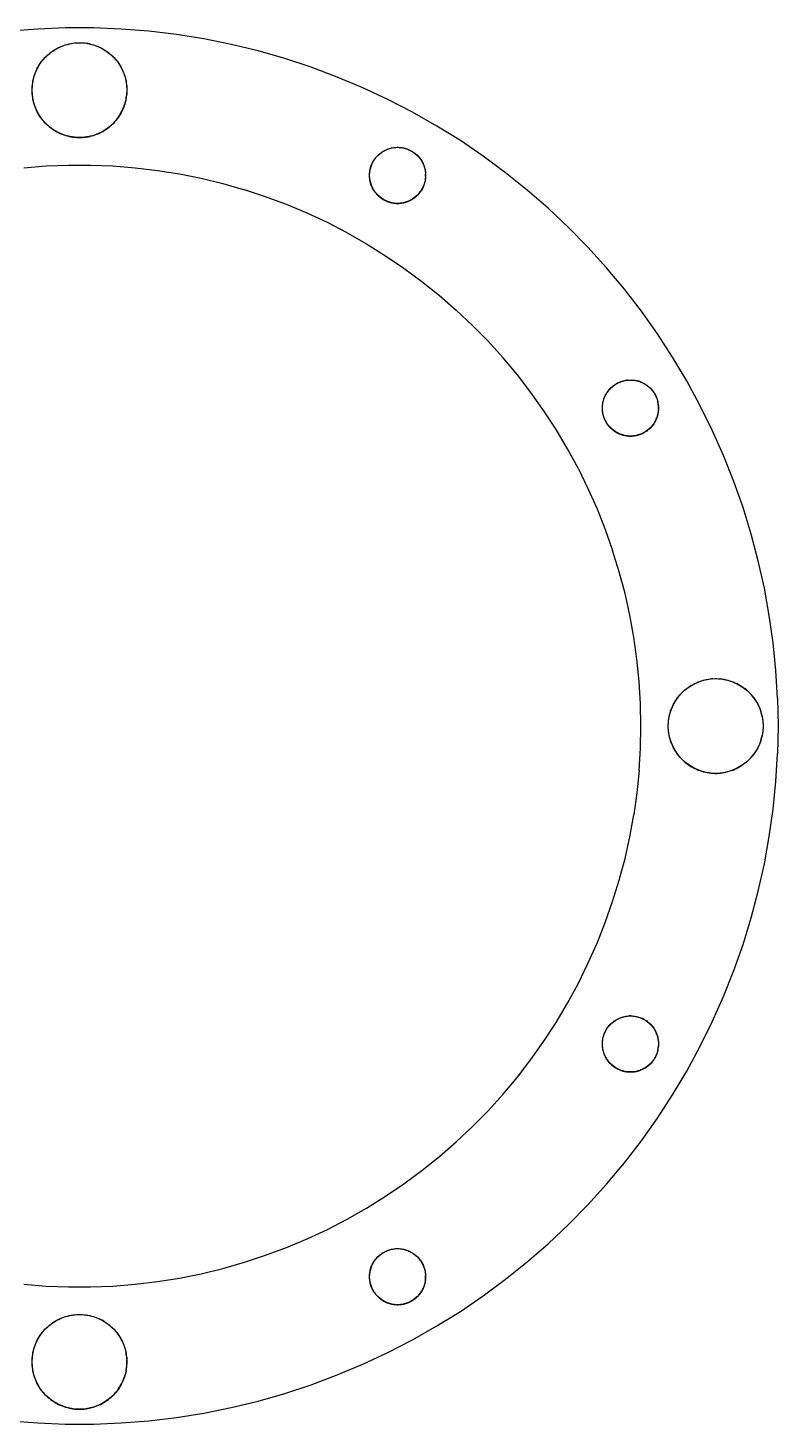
# Model space of a CAD drawing. Header units: millimetres. Extents: x -70 to 236, y -216 to 56.
# Drawn here: x -4.1 to 56, y -56 to 56 of the extents above; entities that cross this region are included whole.
import ezdxf

# ---------------------------------------------------------------- set-up
doc = ezdxf.new("R2010")
doc.units = ezdxf.units.MM
doc.layers.add('TOP_XY', color=7, linetype='Continuous')

msp = doc.modelspace()

# ---------------------------------------------------------------- linework, layer by layer
for centre, radius in [((0, 51), 3.8), ((25.5, 44.17), 2.25), ((44.17, 25.5), 2.25), ((51, 0), 3.8), ((44.17, -25.5), 2.25), ((25.5, -44.17), 2.25), ((0, -51), 3.8)]:
    msp.add_circle(centre, radius)
at = {"layer": 'TOP_XY'}
for p, q in [((-1.11, 55.99), (-3.34, 55.9)), ((1.11, 55.99), (-1.11, 55.99)), ((3.34, 55.9), (1.11, 55.99)), ((-3.34, 55.9), (-5.56, 55.72)), ((5.56, 55.72), (3.34, 55.9)), ((7.77, 55.46), (5.56, 55.72)), ((9.97, 55.11), (7.77, 55.46)), ((12.15, 54.67), (9.97, 55.11)), ((-2.66, 53.71), (-2.55, 53.82)), ((-2.55, 53.82), (-2.44, 53.92)), ((-2.44, 53.92), (-2.32, 54.01)), ((-2.32, 54.01), (-2.2, 54.1)), ((-2.2, 54.1), (-2.07, 54.19)), ((-2.07, 54.19), (-1.94, 54.27)), ((-1.94, 54.27), (-1.81, 54.34)), ((-1.81, 54.34), (-1.68, 54.41)), ((-1.68, 54.41), (-1.54, 54.47)), ((-1.54, 54.47), (-1.4, 54.53)), ((-1.4, 54.53), (-1.26, 54.58)), ((-1.26, 54.58), (-1.12, 54.63)), ((-1.12, 54.63), (-0.97, 54.67)), ((-0.97, 54.67), (-0.82, 54.71)), ((-0.82, 54.71), (-0.68, 54.74)), ((-0.68, 54.74), (-0.53, 54.76)), ((-0.53, 54.76), (-0.38, 54.78)), ((-0.38, 54.78), (-0.23, 54.79)), ((-0.23, 54.79), (-0.08, 54.8)), ((-0.08, 54.8), (0.08, 54.8)), ((0.08, 54.8), (0.23, 54.79)), ((0.23, 54.79), (0.38, 54.78)), ((0.38, 54.78), (0.53, 54.76)), ((0.68, 54.74), (0.53, 54.76)), ((0.82, 54.71), (0.68, 54.74)), ((0.82, 54.71), (0.97, 54.67)), ((0.97, 54.67), (1.12, 54.63)), ((1.12, 54.63), (1.26, 54.58)), ((1.26, 54.58), (1.4, 54.53)), ((1.4, 54.53), (1.54, 54.47)), ((1.54, 54.47), (1.68, 54.41)), ((1.68, 54.41), (1.81, 54.34)), ((1.81, 54.34), (1.94, 54.27)), ((1.94, 54.27), (2.07, 54.19)), ((2.07, 54.19), (2.2, 54.1)), ((2.2, 54.1), (2.32, 54.01)), ((2.32, 54.01), (2.44, 53.92)), ((2.44, 53.92), (2.55, 53.82)), ((2.55, 53.82), (2.66, 53.71)), ((14.31, 54.14), (12.15, 54.67)), ((16.46, 53.53), (14.31, 54.14)), ((-3.44, 52.61), (-3.38, 52.75)), ((-3.38, 52.75), (-3.3, 52.88)), ((-3.3, 52.88), (-3.23, 53.01)), ((-3.23, 53.01), (-3.14, 53.13)), ((-3.14, 53.13), (-3.06, 53.26)), ((-3.06, 53.26), (-2.96, 53.38)), ((-2.96, 53.38), (-2.87, 53.49)), ((-2.87, 53.49), (-2.77, 53.61)), ((-2.77, 53.61), (-2.66, 53.71)), ((2.66, 53.71), (2.77, 53.61)), ((2.77, 53.61), (2.87, 53.49)), ((2.87, 53.49), (2.96, 53.38)), ((2.96, 53.38), (3.06, 53.26)), ((3.06, 53.26), (3.14, 53.13)), ((3.14, 53.13), (3.23, 53.01)), ((3.23, 53.01), (3.3, 52.88)), ((3.3, 52.88), (3.38, 52.75)), ((3.38, 52.75), (3.44, 52.61)), ((18.57, 52.83), (16.46, 53.53)), ((20.66, 52.05), (18.57, 52.83)), ((-3.77, 51.45), (-3.75, 51.6)), ((-3.75, 51.6), (-3.73, 51.75)), ((-3.73, 51.75), (-3.69, 51.9)), ((-3.69, 51.9), (-3.65, 52.04)), ((-3.65, 52.04), (-3.61, 52.19)), ((-3.61, 52.19), (-3.56, 52.33)), ((-3.56, 52.33), (-3.5, 52.47)), ((-3.5, 52.47), (-3.44, 52.61)), ((3.44, 52.61), (3.5, 52.47)), ((3.5, 52.47), (3.56, 52.33)), ((3.56, 52.33), (3.61, 52.19)), ((3.61, 52.19), (3.65, 52.04)), ((3.65, 52.04), (3.69, 51.9)), ((3.69, 51.9), (3.73, 51.75)), ((3.73, 51.75), (3.75, 51.6)), ((3.75, 51.6), (3.77, 51.45)), ((22.71, 51.19), (20.66, 52.05)), ((-3.8, 51.15), (-3.79, 51.3)), ((-3.8, 51), (-3.8, 51.15)), ((-3.8, 50.85), (-3.8, 51)), ((-3.79, 50.7), (-3.8, 50.85)), ((-3.79, 51.3), (-3.77, 51.45)), ((-3.77, 50.55), (-3.79, 50.7)), ((-3.75, 50.4), (-3.77, 50.55)), ((-3.73, 50.25), (-3.75, 50.4)), ((3.73, 50.25), (3.75, 50.4)), ((3.75, 50.4), (3.77, 50.55)), ((3.77, 51.45), (3.79, 51.3)), ((3.79, 50.7), (3.77, 50.55)), ((3.79, 51.3), (3.8, 51.15)), ((3.8, 50.85), (3.79, 50.7)), ((3.8, 51.15), (3.8, 51)), ((3.8, 51), (3.8, 50.85)), ((24.73, 50.25), (22.71, 51.19)), ((-3.69, 50.1), (-3.73, 50.25)), ((-3.65, 49.96), (-3.69, 50.1)), ((-3.61, 49.81), (-3.65, 49.96)), ((-3.56, 49.67), (-3.61, 49.81)), ((-3.5, 49.53), (-3.56, 49.67)), ((-3.44, 49.39), (-3.5, 49.53)), ((-3.38, 49.25), (-3.44, 49.39)), ((3.38, 49.25), (3.44, 49.39)), ((3.44, 49.39), (3.5, 49.53)), ((3.5, 49.53), (3.56, 49.67)), ((3.56, 49.67), (3.61, 49.81)), ((3.61, 49.81), (3.65, 49.96)), ((3.65, 49.96), (3.69, 50.1)), ((3.69, 50.1), (3.73, 50.25)), ((26.7, 49.22), (24.73, 50.25)), ((-3.3, 49.12), (-3.38, 49.25)), ((-3.23, 48.99), (-3.3, 49.12)), ((-3.14, 48.87), (-3.23, 48.99)), ((-3.06, 48.74), (-3.14, 48.87)), ((-2.96, 48.62), (-3.06, 48.74)), ((-2.87, 48.51), (-2.96, 48.62)), ((-2.77, 48.39), (-2.87, 48.51)), ((-2.77, 48.39), (-2.66, 48.29)), ((-2.66, 48.29), (-2.55, 48.18)), ((-2.55, 48.18), (-2.44, 48.08)), ((2.44, 48.08), (2.55, 48.18)), ((2.55, 48.18), (2.66, 48.29)), ((2.66, 48.29), (2.77, 48.39)), ((2.77, 48.39), (2.87, 48.51)), ((2.87, 48.51), (2.96, 48.62)), ((2.96, 48.62), (3.06, 48.74)), ((3.06, 48.74), (3.14, 48.87)), ((3.14, 48.87), (3.23, 48.99)), ((3.23, 48.99), (3.3, 49.12)), ((3.3, 49.12), (3.38, 49.25)), ((28.64, 48.12), (26.7, 49.22)), ((-2.44, 48.08), (-2.32, 47.99)), ((-2.32, 47.99), (-2.2, 47.9)), ((-2.2, 47.9), (-2.07, 47.81)), ((-2.07, 47.81), (-1.94, 47.73)), ((-1.94, 47.73), (-1.81, 47.66)), ((-1.81, 47.66), (-1.68, 47.59)), ((-1.68, 47.59), (-1.54, 47.53)), ((-1.54, 47.53), (-1.4, 47.47)), ((-1.4, 47.47), (-1.26, 47.42)), ((-1.26, 47.42), (-1.12, 47.37)), ((-1.12, 47.37), (-0.97, 47.33)), ((-0.97, 47.33), (-0.82, 47.29)), ((-0.82, 47.29), (-0.68, 47.26)), ((-0.68, 47.26), (-0.53, 47.24)), ((-0.53, 47.24), (-0.38, 47.22)), ((-0.38, 47.22), (-0.23, 47.21)), ((-0.23, 47.21), (-0.08, 47.2)), ((-0.08, 47.2), (0.08, 47.2)), ((0.08, 47.2), (0.23, 47.21)), ((0.23, 47.21), (0.38, 47.22)), ((0.38, 47.22), (0.53, 47.24)), ((0.53, 47.24), (0.68, 47.26)), ((0.68, 47.26), (0.82, 47.29)), ((0.82, 47.29), (0.97, 47.33)), ((0.97, 47.33), (1.12, 47.37)), ((1.12, 47.37), (1.26, 47.42)), ((1.26, 47.42), (1.4, 47.47)), ((1.4, 47.47), (1.54, 47.53)), ((1.54, 47.53), (1.68, 47.59)), ((1.68, 47.59), (1.81, 47.66)), ((1.81, 47.66), (1.94, 47.73)), ((1.94, 47.73), (2.07, 47.81)), ((2.07, 47.81), (2.2, 47.9)), ((2.2, 47.9), (2.32, 47.99)), ((2.32, 47.99), (2.44, 48.08)), ((30.53, 46.95), (28.64, 48.12)), ((24.06, 45.89), (24.13, 45.95)), ((24.13, 45.95), (24.2, 46)), ((24.2, 46), (24.27, 46.05)), ((24.27, 46.05), (24.35, 46.1)), ((24.35, 46.1), (24.43, 46.14)), ((24.43, 46.14), (24.51, 46.19)), ((24.51, 46.19), (24.59, 46.22)), ((24.59, 46.22), (24.67, 46.26)), ((24.67, 46.26), (24.75, 46.29)), ((24.75, 46.29), (24.84, 46.32)), ((24.84, 46.32), (24.92, 46.34)), ((24.92, 46.34), (25.01, 46.36)), ((25.01, 46.36), (25.1, 46.38)), ((25.1, 46.38), (25.19, 46.4)), ((25.19, 46.4), (25.28, 46.41)), ((25.28, 46.41), (25.37, 46.41)), ((25.37, 46.41), (25.46, 46.42)), ((25.46, 46.42), (25.54, 46.42)), ((25.54, 46.42), (25.63, 46.41)), ((25.63, 46.41), (25.72, 46.41)), ((25.72, 46.41), (25.81, 46.4)), ((25.81, 46.4), (25.9, 46.38)), ((25.9, 46.38), (25.99, 46.36)), ((25.99, 46.36), (26.08, 46.34)), ((26.08, 46.34), (26.16, 46.32)), ((26.16, 46.32), (26.25, 46.29)), ((26.25, 46.29), (26.33, 46.26)), ((26.33, 46.26), (26.41, 46.22)), ((26.41, 46.22), (26.49, 46.19)), ((26.49, 46.19), (26.57, 46.14)), ((26.57, 46.14), (26.65, 46.1)), ((26.65, 46.1), (26.73, 46.05)), ((26.73, 46.05), (26.8, 46)), ((26.8, 46), (26.87, 45.95)), ((26.87, 45.95), (26.94, 45.89)), ((32.37, 45.69), (30.53, 46.95)), ((-4.47, 44.78), (-2.68, 44.92)), ((-2.68, 44.92), (-0.89, 44.99)), ((-0.89, 44.99), (0.89, 44.99)), ((0.89, 44.99), (2.68, 44.92)), ((2.68, 44.92), (4.47, 44.78)), ((23.34, 44.79), (23.36, 44.87)), ((23.36, 44.87), (23.39, 44.96)), ((23.39, 44.96), (23.43, 45.04)), ((23.43, 45.04), (23.46, 45.12)), ((23.46, 45.12), (23.5, 45.2)), ((23.5, 45.2), (23.54, 45.28)), ((23.54, 45.28), (23.59, 45.36)), ((23.59, 45.36), (23.64, 45.43)), ((23.64, 45.43), (23.69, 45.5)), ((23.69, 45.5), (23.74, 45.58)), ((23.74, 45.58), (23.8, 45.64)), ((23.8, 45.64), (23.86, 45.71)), ((23.86, 45.71), (23.92, 45.77)), ((23.92, 45.77), (23.99, 45.84)), ((23.99, 45.84), (24.06, 45.89)), ((26.94, 45.89), (27.01, 45.84)), ((27.01, 45.84), (27.08, 45.77)), ((27.08, 45.77), (27.14, 45.71)), ((27.14, 45.71), (27.2, 45.64)), ((27.2, 45.64), (27.26, 45.58)), ((27.26, 45.58), (27.31, 45.5)), ((27.31, 45.5), (27.36, 45.43)), ((27.36, 45.43), (27.41, 45.36)), ((27.41, 45.36), (27.46, 45.28)), ((27.46, 45.28), (27.5, 45.2)), ((27.5, 45.2), (27.54, 45.12)), ((27.54, 45.12), (27.57, 45.04)), ((27.57, 45.04), (27.61, 44.96)), ((27.61, 44.96), (27.64, 44.87)), ((27.64, 44.87), (27.66, 44.79)), ((34.16, 44.37), (32.37, 45.69)), ((4.47, 44.78), (6.24, 44.56)), ((6.24, 44.56), (8.01, 44.28)), ((8.01, 44.28), (9.76, 43.93)), ((9.76, 43.93), (11.5, 43.51)), ((23.25, 44.26), (23.26, 44.35)), ((23.25, 44.17), (23.25, 44.26)), ((23.25, 44.08), (23.25, 44.17)), ((23.26, 43.99), (23.25, 44.08)), ((23.26, 44.35), (23.27, 44.44)), ((23.27, 43.9), (23.26, 43.99)), ((23.27, 44.44), (23.28, 44.52)), ((23.28, 43.81), (23.27, 43.9)), ((23.28, 44.52), (23.29, 44.61)), ((23.29, 43.72), (23.28, 43.81)), ((23.29, 44.61), (23.31, 44.7)), ((23.31, 43.64), (23.29, 43.72)), ((23.31, 44.7), (23.34, 44.79)), ((27.66, 44.79), (27.69, 44.7)), ((27.69, 44.7), (27.71, 44.61)), ((27.71, 43.72), (27.69, 43.64)), ((27.71, 44.61), (27.72, 44.52)), ((27.72, 43.81), (27.71, 43.72)), ((27.72, 44.52), (27.73, 44.44)), ((27.73, 43.9), (27.72, 43.81)), ((27.73, 44.44), (27.74, 44.35)), ((27.74, 43.99), (27.73, 43.9)), ((27.74, 44.35), (27.75, 44.26)), ((27.75, 44.08), (27.74, 43.99)), ((27.75, 44.17), (27.75, 44.26)), ((27.75, 44.08), (27.75, 44.17)), ((35.9, 42.98), (34.16, 44.37)), ((11.5, 43.51), (13.22, 43.01)), ((14.92, 42.45), (13.22, 43.01)), ((23.34, 43.55), (23.31, 43.64)), ((23.36, 43.46), (23.34, 43.55)), ((23.39, 43.38), (23.36, 43.46)), ((23.43, 43.3), (23.39, 43.38)), ((23.46, 43.21), (23.43, 43.3)), ((23.5, 43.13), (23.46, 43.21)), ((23.54, 43.06), (23.5, 43.13)), ((23.59, 42.98), (23.54, 43.06)), ((23.64, 42.9), (23.59, 42.98)), ((23.69, 42.83), (23.64, 42.9)), ((23.74, 42.76), (23.69, 42.83)), ((23.8, 42.69), (23.74, 42.76)), ((23.86, 42.62), (23.8, 42.69)), ((23.86, 42.62), (23.92, 42.56)), ((23.92, 42.56), (23.99, 42.5)), ((27.01, 42.5), (27.08, 42.56)), ((27.08, 42.56), (27.14, 42.62)), ((27.14, 42.62), (27.2, 42.69)), ((27.2, 42.69), (27.26, 42.76)), ((27.26, 42.76), (27.31, 42.83)), ((27.36, 42.9), (27.31, 42.83)), ((27.41, 42.98), (27.36, 42.9)), ((27.46, 43.06), (27.41, 42.98)), ((27.5, 43.13), (27.46, 43.06)), ((27.54, 43.21), (27.5, 43.13)), ((27.57, 43.3), (27.54, 43.21)), ((27.61, 43.38), (27.57, 43.3)), ((27.64, 43.46), (27.61, 43.38)), ((27.66, 43.55), (27.64, 43.46)), ((27.69, 43.64), (27.66, 43.55)), ((37.58, 41.52), (35.9, 42.98)), ((16.6, 41.83), (14.92, 42.45)), ((18.25, 41.13), (16.6, 41.83)), ((23.99, 42.5), (24.06, 42.44)), ((24.06, 42.44), (24.13, 42.38)), ((24.13, 42.38), (24.2, 42.33)), ((24.2, 42.33), (24.27, 42.28)), ((24.27, 42.28), (24.35, 42.23)), ((24.35, 42.23), (24.43, 42.19)), ((24.43, 42.19), (24.51, 42.15)), ((24.51, 42.15), (24.59, 42.11)), ((24.59, 42.11), (24.67, 42.08)), ((24.67, 42.08), (24.75, 42.04)), ((24.75, 42.04), (24.84, 42.02)), ((24.84, 42.02), (24.92, 41.99)), ((24.92, 41.99), (25.01, 41.97)), ((25.01, 41.97), (25.1, 41.95)), ((25.1, 41.95), (25.19, 41.94)), ((25.19, 41.94), (25.28, 41.93)), ((25.28, 41.93), (25.37, 41.92)), ((25.37, 41.92), (25.46, 41.92)), ((25.46, 41.92), (25.54, 41.92)), ((25.54, 41.92), (25.63, 41.92)), ((25.63, 41.92), (25.72, 41.93)), ((25.72, 41.93), (25.81, 41.94)), ((25.81, 41.94), (25.9, 41.95)), ((25.9, 41.95), (25.99, 41.97)), ((25.99, 41.97), (26.08, 41.99)), ((26.08, 41.99), (26.16, 42.02)), ((26.16, 42.02), (26.25, 42.04)), ((26.25, 42.04), (26.33, 42.08)), ((26.33, 42.08), (26.41, 42.11)), ((26.41, 42.11), (26.49, 42.15)), ((26.49, 42.15), (26.57, 42.19)), ((26.57, 42.19), (26.65, 42.23)), ((26.65, 42.23), (26.73, 42.28)), ((26.73, 42.28), (26.8, 42.33)), ((26.8, 42.33), (26.87, 42.38)), ((26.87, 42.38), (26.94, 42.44)), ((26.94, 42.44), (27.01, 42.5)), ((39.2, 39.99), (37.58, 41.52)), ((19.87, 40.38), (18.25, 41.13)), ((21.46, 39.55), (19.87, 40.38)), ((21.46, 39.55), (23.01, 38.67)), ((40.76, 38.4), (39.2, 39.99)), ((23.01, 38.67), (24.53, 37.72)), ((42.26, 36.75), (40.76, 38.4)), ((24.53, 37.72), (26.01, 36.72)), ((26.01, 36.72), (27.45, 35.66)), ((43.68, 35.04), (42.26, 36.75)), ((27.45, 35.66), (28.85, 34.54)), ((45.04, 33.28), (43.68, 35.04)), ((28.85, 34.54), (30.2, 33.36)), ((30.2, 33.36), (31.5, 32.13)), ((46.33, 31.46), (45.04, 33.28)), ((32.75, 30.86), (31.5, 32.13)), ((47.54, 29.59), (46.33, 31.46)), ((33.96, 29.53), (32.75, 30.86)), ((35.1, 28.16), (33.96, 29.53)), ((48.68, 27.68), (47.54, 29.59)), ((36.19, 26.74), (35.1, 28.16)), ((42.36, 26.84), (42.41, 26.91)), ((42.41, 26.91), (42.47, 26.98)), ((42.47, 26.98), (42.53, 27.04)), ((42.53, 27.04), (42.59, 27.11)), ((42.59, 27.11), (42.66, 27.17)), ((42.66, 27.17), (42.72, 27.23)), ((42.72, 27.23), (42.79, 27.28)), ((42.79, 27.28), (42.87, 27.34)), ((42.87, 27.34), (42.94, 27.39)), ((42.94, 27.39), (43.02, 27.43)), ((43.09, 27.48), (43.02, 27.43)), ((43.17, 27.52), (43.09, 27.48)), ((43.17, 27.52), (43.25, 27.56)), ((43.25, 27.56), (43.34, 27.59)), ((43.34, 27.59), (43.42, 27.62)), ((43.42, 27.62), (43.51, 27.65)), ((43.51, 27.65), (43.59, 27.68)), ((43.59, 27.68), (43.68, 27.7)), ((43.68, 27.7), (43.77, 27.71)), ((43.86, 27.73), (43.77, 27.71)), ((43.94, 27.74), (43.86, 27.73)), ((43.94, 27.74), (44.03, 27.75)), ((44.03, 27.75), (44.12, 27.75)), ((44.12, 27.75), (44.21, 27.75)), ((44.21, 27.75), (44.3, 27.75)), ((44.3, 27.75), (44.39, 27.74)), ((44.39, 27.74), (44.48, 27.73)), ((44.48, 27.73), (44.57, 27.71)), ((44.57, 27.71), (44.66, 27.7)), ((44.66, 27.7), (44.74, 27.68)), ((44.83, 27.65), (44.74, 27.68)), ((44.91, 27.62), (44.83, 27.65)), ((44.91, 27.62), (45, 27.59)), ((45, 27.59), (45.08, 27.56)), ((45.08, 27.56), (45.16, 27.52)), ((45.16, 27.52), (45.24, 27.48)), ((45.24, 27.48), (45.32, 27.43)), ((45.32, 27.43), (45.39, 27.39)), ((45.39, 27.39), (45.47, 27.34)), ((45.47, 27.34), (45.54, 27.28)), ((45.54, 27.28), (45.61, 27.23)), ((45.61, 27.23), (45.68, 27.17)), ((45.68, 27.17), (45.74, 27.11)), ((45.74, 27.11), (45.81, 27.04)), ((45.87, 26.98), (45.81, 27.04)), ((45.92, 26.91), (45.87, 26.98)), ((45.92, 26.91), (45.98, 26.84)), ((49.74, 25.72), (48.68, 27.68)), ((37.23, 25.28), (36.19, 26.74)), ((41.92, 25.68), (41.93, 25.77)), ((41.93, 25.77), (41.95, 25.86)), ((41.95, 25.86), (41.96, 25.94)), ((41.96, 25.94), (41.98, 26.03)), ((41.98, 26.03), (42, 26.12)), ((42, 26.12), (42.03, 26.2)), ((42.03, 26.2), (42.06, 26.29)), ((42.06, 26.29), (42.09, 26.37)), ((42.09, 26.37), (42.13, 26.45)), ((42.13, 26.45), (42.17, 26.53)), ((42.17, 26.53), (42.21, 26.61)), ((42.21, 26.61), (42.26, 26.69)), ((42.26, 26.69), (42.31, 26.76)), ((42.31, 26.76), (42.36, 26.84)), ((45.98, 26.84), (46.03, 26.76)), ((46.03, 26.76), (46.08, 26.69)), ((46.08, 26.69), (46.12, 26.61)), ((46.12, 26.61), (46.17, 26.53)), ((46.17, 26.53), (46.21, 26.45)), ((46.21, 26.45), (46.24, 26.37)), ((46.24, 26.37), (46.27, 26.29)), ((46.27, 26.29), (46.3, 26.2)), ((46.3, 26.2), (46.33, 26.12)), ((46.33, 26.12), (46.35, 26.03)), ((46.35, 26.03), (46.37, 25.94)), ((46.39, 25.86), (46.37, 25.94)), ((46.4, 25.77), (46.39, 25.86)), ((46.4, 25.77), (46.41, 25.68)), ((38.2, 23.78), (37.23, 25.28)), ((41.92, 25.59), (41.92, 25.68)), ((41.92, 25.5), (41.92, 25.59)), ((41.92, 25.41), (41.92, 25.5)), ((41.92, 25.32), (41.92, 25.41)), ((41.93, 25.23), (41.92, 25.32)), ((41.95, 25.14), (41.93, 25.23)), ((41.96, 25.06), (41.95, 25.14)), ((41.98, 24.97), (41.96, 25.06)), ((42, 24.88), (41.98, 24.97)), ((42.03, 24.8), (42, 24.88)), ((42.06, 24.71), (42.03, 24.8)), ((42.09, 24.63), (42.06, 24.71)), ((46.24, 24.63), (46.27, 24.71)), ((46.27, 24.71), (46.3, 24.8)), ((46.33, 24.88), (46.3, 24.8)), ((46.35, 24.97), (46.33, 24.88)), ((46.37, 25.06), (46.35, 24.97)), ((46.39, 25.14), (46.37, 25.06)), ((46.4, 25.23), (46.39, 25.14)), ((46.41, 25.32), (46.4, 25.23)), ((46.41, 25.68), (46.42, 25.59)), ((46.42, 25.41), (46.41, 25.32)), ((46.42, 25.5), (46.42, 25.59)), ((46.42, 25.41), (46.42, 25.5)), ((50.73, 23.72), (49.74, 25.72)), ((39.12, 22.24), (38.2, 23.78)), ((42.13, 24.55), (42.09, 24.63)), ((42.17, 24.47), (42.13, 24.55)), ((42.21, 24.39), (42.17, 24.47)), ((42.26, 24.31), (42.21, 24.39)), ((42.31, 24.24), (42.26, 24.31)), ((42.36, 24.16), (42.31, 24.24)), ((42.41, 24.09), (42.36, 24.16)), ((42.47, 24.02), (42.41, 24.09)), ((42.53, 23.96), (42.47, 24.02)), ((42.59, 23.89), (42.53, 23.96)), ((42.59, 23.89), (42.66, 23.83)), ((42.66, 23.83), (42.72, 23.77)), ((42.72, 23.77), (42.79, 23.72)), ((42.79, 23.72), (42.87, 23.66)), ((42.87, 23.66), (42.94, 23.61)), ((42.94, 23.61), (43.02, 23.57)), ((43.02, 23.57), (43.09, 23.52)), ((43.09, 23.52), (43.17, 23.48)), ((45.16, 23.48), (45.24, 23.52)), ((45.32, 23.57), (45.24, 23.52)), ((45.39, 23.61), (45.32, 23.57)), ((45.47, 23.66), (45.39, 23.61)), ((45.54, 23.72), (45.47, 23.66)), ((45.61, 23.77), (45.54, 23.72)), ((45.68, 23.83), (45.61, 23.77)), ((45.68, 23.83), (45.74, 23.89)), ((45.74, 23.89), (45.81, 23.96)), ((45.87, 24.02), (45.81, 23.96)), ((45.92, 24.09), (45.87, 24.02)), ((45.98, 24.16), (45.92, 24.09)), ((46.03, 24.24), (45.98, 24.16)), ((46.08, 24.31), (46.03, 24.24)), ((46.12, 24.39), (46.08, 24.31)), ((46.17, 24.47), (46.12, 24.39)), ((46.21, 24.55), (46.17, 24.47)), ((46.24, 24.63), (46.21, 24.55)), ((51.63, 21.69), (50.73, 23.72)), ((43.17, 23.48), (43.25, 23.44)), ((43.25, 23.44), (43.34, 23.41)), ((43.34, 23.41), (43.42, 23.38)), ((43.42, 23.38), (43.51, 23.35)), ((43.51, 23.35), (43.59, 23.32)), ((43.59, 23.32), (43.68, 23.3)), ((43.68, 23.3), (43.77, 23.29)), ((43.77, 23.29), (43.86, 23.27)), ((43.86, 23.27), (43.94, 23.26)), ((43.94, 23.26), (44.03, 23.25)), ((44.03, 23.25), (44.12, 23.25)), ((44.12, 23.25), (44.21, 23.25)), ((44.21, 23.25), (44.3, 23.25)), ((44.3, 23.25), (44.39, 23.26)), ((44.39, 23.26), (44.48, 23.27)), ((44.48, 23.27), (44.57, 23.29)), ((44.57, 23.29), (44.66, 23.3)), ((44.66, 23.3), (44.74, 23.32)), ((44.74, 23.32), (44.83, 23.35)), ((44.83, 23.35), (44.91, 23.38)), ((44.91, 23.38), (45, 23.41)), ((45, 23.41), (45.08, 23.44)), ((45.08, 23.44), (45.16, 23.48)), ((39.97, 20.67), (39.12, 22.24)), ((52.45, 19.62), (51.63, 21.69)), ((39.97, 20.67), (40.76, 19.06)), ((40.76, 19.06), (41.49, 17.43)), ((53.19, 17.52), (52.45, 19.62)), ((41.49, 17.43), (42.15, 15.76)), ((53.84, 15.39), (53.19, 17.52)), ((42.15, 15.76), (42.74, 14.08)), ((54.41, 13.24), (53.84, 15.39)), ((43.27, 12.37), (42.74, 14.08)), ((43.73, 10.64), (43.27, 12.37)), ((54.9, 11.06), (54.41, 13.24)), ((44.11, 8.89), (43.73, 10.64)), ((55.29, 8.87), (54.9, 11.06)), ((44.43, 7.13), (44.11, 8.89)), ((55.6, 6.67), (55.29, 8.87)), ((44.68, 5.36), (44.43, 7.13)), ((55.82, 4.45), (55.6, 6.67)), ((44.86, 3.58), (44.68, 5.36)), ((44.96, 1.79), (44.86, 3.58)), ((49.19, 3.34), (49.32, 3.41)), ((49.32, 3.41), (49.46, 3.47)), ((49.46, 3.47), (49.6, 3.53)), ((49.6, 3.53), (49.74, 3.58)), ((49.74, 3.58), (49.88, 3.63)), ((49.88, 3.63), (50.03, 3.67)), ((50.03, 3.67), (50.18, 3.71)), ((50.18, 3.71), (50.32, 3.74)), ((50.32, 3.74), (50.47, 3.76)), ((50.47, 3.76), (50.62, 3.78)), ((50.77, 3.79), (50.62, 3.78)), ((50.77, 3.79), (50.92, 3.8)), ((50.92, 3.8), (51.08, 3.8)), ((51.08, 3.8), (51.23, 3.79)), ((51.23, 3.79), (51.38, 3.78)), ((51.53, 3.76), (51.38, 3.78)), ((51.68, 3.74), (51.53, 3.76)), ((51.68, 3.74), (51.82, 3.71)), ((51.82, 3.71), (51.97, 3.67)), ((51.97, 3.67), (52.12, 3.63)), ((52.12, 3.63), (52.26, 3.58)), ((52.26, 3.58), (52.4, 3.53)), ((52.4, 3.53), (52.54, 3.47)), ((52.54, 3.47), (52.68, 3.41)), ((52.81, 3.34), (52.68, 3.41)), ((55.96, 2.23), (55.82, 4.45)), ((47.86, 2.13), (47.94, 2.26)), ((47.94, 2.26), (48.04, 2.38)), ((48.04, 2.38), (48.13, 2.49)), ((48.13, 2.49), (48.23, 2.61)), ((48.23, 2.61), (48.34, 2.71)), ((48.34, 2.71), (48.45, 2.82)), ((48.45, 2.82), (48.56, 2.92)), ((48.56, 2.92), (48.68, 3.01)), ((48.68, 3.01), (48.8, 3.1)), ((48.8, 3.1), (48.93, 3.19)), ((48.93, 3.19), (49.06, 3.27)), ((49.06, 3.27), (49.19, 3.34)), ((52.94, 3.27), (52.81, 3.34)), ((52.94, 3.27), (53.07, 3.19)), ((53.07, 3.19), (53.2, 3.1)), ((53.2, 3.1), (53.32, 3.01)), ((53.44, 2.92), (53.32, 3.01)), ((53.55, 2.82), (53.44, 2.92)), ((53.55, 2.82), (53.66, 2.71)), ((53.66, 2.71), (53.77, 2.61)), ((53.77, 2.61), (53.87, 2.49)), ((53.96, 2.38), (53.87, 2.49)), ((54.06, 2.26), (53.96, 2.38)), ((54.06, 2.26), (54.14, 2.13)), ((45, 0), (44.96, 1.79)), ((47.35, 1.04), (47.39, 1.19)), ((47.39, 1.19), (47.44, 1.33)), ((47.44, 1.33), (47.5, 1.47)), ((47.5, 1.47), (47.56, 1.61)), ((47.56, 1.61), (47.62, 1.75)), ((47.62, 1.75), (47.7, 1.88)), ((47.7, 1.88), (47.77, 2.01)), ((47.77, 2.01), (47.86, 2.13)), ((54.14, 2.13), (54.23, 2.01)), ((54.23, 2.01), (54.3, 1.88)), ((54.3, 1.88), (54.38, 1.75)), ((54.38, 1.75), (54.44, 1.61)), ((54.44, 1.61), (54.5, 1.47)), ((54.5, 1.47), (54.56, 1.33)), ((54.56, 1.33), (54.61, 1.19)), ((54.61, 1.19), (54.65, 1.04)), ((55.96, 2.23), (56, 0)), ((44.96, -1.79), (45, 0)), ((47.2, 0.15), (47.21, 0.3)), ((47.2, 0), (47.2, 0.15)), ((47.2, -0.15), (47.2, 0)), ((47.21, 0.3), (47.23, 0.45)), ((47.23, 0.45), (47.25, 0.6)), ((47.25, 0.6), (47.27, 0.75)), ((47.27, 0.75), (47.31, 0.9)), ((47.31, 0.9), (47.35, 1.04)), ((54.69, 0.9), (54.65, 1.04)), ((54.73, 0.75), (54.69, 0.9)), ((54.73, 0.75), (54.75, 0.6)), ((54.75, 0.6), (54.77, 0.45)), ((54.77, 0.45), (54.79, 0.3)), ((54.79, 0.3), (54.8, 0.15)), ((54.8, 0.15), (54.8, 0)), ((54.8, 0), (54.8, -0.15)), ((56, 0), (55.96, -2.23)), ((47.21, -0.3), (47.2, -0.15)), ((47.23, -0.45), (47.21, -0.3)), ((47.25, -0.6), (47.23, -0.45)), ((47.27, -0.75), (47.25, -0.6)), ((47.31, -0.9), (47.27, -0.75)), ((47.35, -1.04), (47.31, -0.9)), ((47.39, -1.19), (47.35, -1.04)), ((54.61, -1.19), (54.65, -1.04)), ((54.65, -1.04), (54.69, -0.9)), ((54.69, -0.9), (54.73, -0.75)), ((54.75, -0.6), (54.73, -0.75)), ((54.77, -0.45), (54.75, -0.6)), ((54.79, -0.3), (54.77, -0.45)), ((54.8, -0.15), (54.79, -0.3)), ((44.86, -3.58), (44.96, -1.79)), ((47.44, -1.33), (47.39, -1.19)), ((47.5, -1.47), (47.44, -1.33)), ((47.56, -1.61), (47.5, -1.47)), ((47.62, -1.75), (47.56, -1.61)), ((47.7, -1.88), (47.62, -1.75)), ((47.77, -2.01), (47.7, -1.88)), ((47.86, -2.13), (47.77, -2.01)), ((47.94, -2.26), (47.86, -2.13)), ((54.14, -2.13), (54.06, -2.26)), ((54.23, -2.01), (54.14, -2.13)), ((54.3, -1.88), (54.23, -2.01)), ((54.38, -1.75), (54.3, -1.88)), ((54.44, -1.61), (54.38, -1.75)), ((54.5, -1.47), (54.44, -1.61)), ((54.56, -1.33), (54.5, -1.47)), ((54.61, -1.19), (54.56, -1.33)), ((55.82, -4.45), (55.96, -2.23)), ((48.04, -2.38), (47.94, -2.26)), ((48.13, -2.49), (48.04, -2.38)), ((48.23, -2.61), (48.13, -2.49)), ((48.23, -2.61), (48.34, -2.71)), ((48.34, -2.71), (48.45, -2.82)), ((48.45, -2.82), (48.56, -2.92)), ((48.56, -2.92), (48.68, -3.01)), ((48.68, -3.01), (48.8, -3.1)), ((48.8, -3.1), (48.93, -3.19)), ((48.93, -3.19), (49.06, -3.27)), ((49.06, -3.27), (49.19, -3.34)), ((49.19, -3.34), (49.32, -3.41)), ((52.68, -3.41), (52.81, -3.34)), ((52.81, -3.34), (52.94, -3.27)), ((53.07, -3.19), (52.94, -3.27)), ((53.2, -3.1), (53.07, -3.19)), ((53.32, -3.01), (53.2, -3.1)), ((53.44, -2.92), (53.32, -3.01)), ((53.55, -2.82), (53.44, -2.92)), ((53.66, -2.71), (53.55, -2.82)), ((53.77, -2.61), (53.66, -2.71)), ((53.77, -2.61), (53.87, -2.49)), ((53.87, -2.49), (53.96, -2.38)), ((53.96, -2.38), (54.06, -2.26)), ((44.86, -3.58), (44.68, -5.36)), ((49.32, -3.41), (49.46, -3.47)), ((49.46, -3.47), (49.6, -3.53)), ((49.6, -3.53), (49.74, -3.58)), ((49.74, -3.58), (49.88, -3.63)), ((49.88, -3.63), (50.03, -3.67)), ((50.03, -3.67), (50.18, -3.71)), ((50.18, -3.71), (50.32, -3.74)), ((50.32, -3.74), (50.47, -3.76)), ((50.47, -3.76), (50.62, -3.78)), ((50.62, -3.78), (50.77, -3.79)), ((50.77, -3.79), (50.92, -3.8)), ((50.92, -3.8), (51.08, -3.8)), ((51.08, -3.8), (51.23, -3.79)), ((51.23, -3.79), (51.38, -3.78)), ((51.38, -3.78), (51.53, -3.76)), ((51.53, -3.76), (51.68, -3.74)), ((51.68, -3.74), (51.82, -3.71)), ((51.97, -3.67), (51.82, -3.71)), ((52.12, -3.63), (51.97, -3.67)), ((52.26, -3.58), (52.12, -3.63)), ((52.26, -3.58), (52.4, -3.53)), ((52.4, -3.53), (52.54, -3.47)), ((52.54, -3.47), (52.68, -3.41)), ((55.6, -6.67), (55.82, -4.45)), ((44.68, -5.36), (44.43, -7.13)), ((55.29, -8.87), (55.6, -6.67)), ((44.11, -8.89), (44.43, -7.13)), ((43.73, -10.64), (44.11, -8.89)), ((54.9, -11.06), (55.29, -8.87)), ((43.27, -12.37), (43.73, -10.64)), ((54.41, -13.24), (54.9, -11.06)), ((42.74, -14.08), (43.27, -12.37)), ((53.84, -15.39), (54.41, -13.24)), ((42.15, -15.76), (42.74, -14.08)), ((53.19, -17.52), (53.84, -15.39)), ((41.49, -17.43), (42.15, -15.76)), ((40.76, -19.06), (41.49, -17.43)), ((52.45, -19.62), (53.19, -17.52)), ((39.97, -20.67), (40.76, -19.06)), ((51.63, -21.69), (52.45, -19.62)), ((39.12, -22.24), (39.97, -20.67)), ((38.2, -23.78), (39.12, -22.24)), ((50.73, -23.72), (51.63, -21.69)), ((43.09, -23.52), (43.17, -23.48)), ((43.17, -23.48), (43.25, -23.44)), ((43.25, -23.44), (43.34, -23.41)), ((43.34, -23.41), (43.42, -23.38)), ((43.42, -23.38), (43.51, -23.35)), ((43.51, -23.35), (43.59, -23.32)), ((43.59, -23.32), (43.68, -23.3)), ((43.68, -23.3), (43.77, -23.29)), ((43.77, -23.29), (43.86, -23.27)), ((43.86, -23.27), (43.94, -23.26)), ((43.94, -23.26), (44.03, -23.25)), ((44.12, -23.25), (44.03, -23.25)), ((44.21, -23.25), (44.12, -23.25)), ((44.21, -23.25), (44.3, -23.25)), ((44.3, -23.25), (44.39, -23.26)), ((44.39, -23.26), (44.48, -23.27)), ((44.48, -23.27), (44.57, -23.29)), ((44.57, -23.29), (44.66, -23.3)), ((44.66, -23.3), (44.74, -23.32)), ((44.74, -23.32), (44.83, -23.35)), ((44.83, -23.35), (44.91, -23.38)), ((44.91, -23.38), (45, -23.41)), ((45, -23.41), (45.08, -23.44)), ((45.16, -23.48), (45.08, -23.44)), ((45.24, -23.52), (45.16, -23.48)), ((37.23, -25.28), (38.2, -23.78)), ((42.06, -24.71), (42.09, -24.63)), ((42.09, -24.63), (42.13, -24.55)), ((42.13, -24.55), (42.17, -24.47)), ((42.17, -24.47), (42.21, -24.39)), ((42.21, -24.39), (42.26, -24.31)), ((42.26, -24.31), (42.31, -24.24)), ((42.31, -24.24), (42.36, -24.16)), ((42.36, -24.16), (42.41, -24.09)), ((42.41, -24.09), (42.47, -24.02)), ((42.47, -24.02), (42.53, -23.96)), ((42.53, -23.96), (42.59, -23.89)), ((42.59, -23.89), (42.66, -23.83)), ((42.66, -23.83), (42.72, -23.77)), ((42.72, -23.77), (42.79, -23.72)), ((42.79, -23.72), (42.87, -23.66)), ((42.87, -23.66), (42.94, -23.61)), ((42.94, -23.61), (43.02, -23.57)), ((43.02, -23.57), (43.09, -23.52)), ((45.24, -23.52), (45.32, -23.57)), ((45.32, -23.57), (45.39, -23.61)), ((45.39, -23.61), (45.47, -23.66)), ((45.47, -23.66), (45.54, -23.72)), ((45.54, -23.72), (45.61, -23.77)), ((45.61, -23.77), (45.68, -23.83)), ((45.74, -23.89), (45.68, -23.83)), ((45.81, -23.96), (45.74, -23.89)), ((45.81, -23.96), (45.87, -24.02)), ((45.87, -24.02), (45.92, -24.09)), ((45.92, -24.09), (45.98, -24.16)), ((45.98, -24.16), (46.03, -24.24)), ((46.03, -24.24), (46.08, -24.31)), ((46.08, -24.31), (46.12, -24.39)), ((46.12, -24.39), (46.17, -24.47)), ((46.17, -24.47), (46.21, -24.55)), ((46.21, -24.55), (46.24, -24.63)), ((46.27, -24.71), (46.24, -24.63)), ((49.74, -25.72), (50.73, -23.72)), ((36.19, -26.74), (37.23, -25.28)), ((41.92, -25.32), (41.93, -25.23)), ((41.92, -25.41), (41.92, -25.32)), ((41.92, -25.5), (41.92, -25.41)), ((41.92, -25.59), (41.92, -25.5)), ((41.92, -25.68), (41.92, -25.59)), ((41.93, -25.77), (41.92, -25.68)), ((41.93, -25.23), (41.95, -25.14)), ((41.95, -25.14), (41.96, -25.06)), ((41.96, -25.06), (41.98, -24.97)), ((41.98, -24.97), (42, -24.88)), ((42, -24.88), (42.03, -24.8)), ((42.03, -24.8), (42.06, -24.71)), ((46.3, -24.8), (46.27, -24.71)), ((46.3, -24.8), (46.33, -24.88)), ((46.33, -24.88), (46.35, -24.97)), ((46.35, -24.97), (46.37, -25.06)), ((46.37, -25.06), (46.39, -25.14)), ((46.39, -25.14), (46.4, -25.23)), ((46.4, -25.23), (46.41, -25.32)), ((46.41, -25.68), (46.4, -25.77)), ((46.41, -25.32), (46.42, -25.41)), ((46.42, -25.59), (46.41, -25.68)), ((46.42, -25.41), (46.42, -25.5)), ((46.42, -25.5), (46.42, -25.59)), ((48.68, -27.68), (49.74, -25.72)), ((35.1, -28.16), (36.19, -26.74)), ((41.95, -25.86), (41.93, -25.77)), ((41.96, -25.94), (41.95, -25.86)), ((41.98, -26.03), (41.96, -25.94)), ((42, -26.12), (41.98, -26.03)), ((42.03, -26.2), (42, -26.12)), ((42.06, -26.29), (42.03, -26.2)), ((42.09, -26.37), (42.06, -26.29)), ((42.13, -26.45), (42.09, -26.37)), ((42.17, -26.53), (42.13, -26.45)), ((42.21, -26.61), (42.17, -26.53)), ((42.26, -26.69), (42.21, -26.61)), ((42.31, -26.76), (42.26, -26.69)), ((42.36, -26.84), (42.31, -26.76)), ((42.41, -26.91), (42.36, -26.84)), ((45.92, -26.91), (45.98, -26.84)), ((46.03, -26.76), (45.98, -26.84)), ((46.08, -26.69), (46.03, -26.76)), ((46.12, -26.61), (46.08, -26.69)), ((46.17, -26.53), (46.12, -26.61)), ((46.21, -26.45), (46.17, -26.53)), ((46.24, -26.37), (46.21, -26.45)), ((46.27, -26.29), (46.24, -26.37)), ((46.3, -26.2), (46.27, -26.29)), ((46.33, -26.12), (46.3, -26.2)), ((46.35, -26.03), (46.33, -26.12)), ((46.37, -25.94), (46.35, -26.03)), ((46.37, -25.94), (46.39, -25.86)), ((46.39, -25.86), (46.4, -25.77)), ((42.47, -26.98), (42.41, -26.91)), ((42.53, -27.04), (42.47, -26.98)), ((42.53, -27.04), (42.59, -27.11)), ((42.59, -27.11), (42.66, -27.17)), ((42.66, -27.17), (42.72, -27.23)), ((42.72, -27.23), (42.79, -27.28)), ((42.79, -27.28), (42.87, -27.34)), ((42.87, -27.34), (42.94, -27.39)), ((42.94, -27.39), (43.02, -27.43)), ((43.02, -27.43), (43.09, -27.48)), ((43.09, -27.48), (43.17, -27.52)), ((43.17, -27.52), (43.25, -27.56)), ((43.25, -27.56), (43.34, -27.59)), ((43.34, -27.59), (43.42, -27.62)), ((43.42, -27.62), (43.51, -27.65)), ((43.51, -27.65), (43.59, -27.68)), ((43.59, -27.68), (43.68, -27.7)), ((43.68, -27.7), (43.77, -27.71)), ((43.77, -27.71), (43.86, -27.73)), ((43.86, -27.73), (43.94, -27.74)), ((43.94, -27.74), (44.03, -27.75)), ((44.03, -27.75), (44.12, -27.75)), ((44.12, -27.75), (44.21, -27.75)), ((44.21, -27.75), (44.3, -27.75)), ((44.3, -27.75), (44.39, -27.74)), ((44.39, -27.74), (44.48, -27.73)), ((44.48, -27.73), (44.57, -27.71)), ((44.57, -27.71), (44.66, -27.7)), ((44.66, -27.7), (44.74, -27.68)), ((44.74, -27.68), (44.83, -27.65)), ((44.83, -27.65), (44.91, -27.62)), ((45, -27.59), (44.91, -27.62)), ((45.08, -27.56), (45, -27.59)), ((45.16, -27.52), (45.08, -27.56)), ((45.24, -27.48), (45.16, -27.52)), ((45.24, -27.48), (45.32, -27.43)), ((45.32, -27.43), (45.39, -27.39)), ((45.39, -27.39), (45.47, -27.34)), ((45.47, -27.34), (45.54, -27.28)), ((45.54, -27.28), (45.61, -27.23)), ((45.61, -27.23), (45.68, -27.17)), ((45.68, -27.17), (45.74, -27.11)), ((45.74, -27.11), (45.81, -27.04)), ((45.81, -27.04), (45.87, -26.98)), ((45.87, -26.98), (45.92, -26.91)), ((47.54, -29.59), (48.68, -27.68)), ((33.96, -29.53), (35.1, -28.16)), ((32.75, -30.86), (33.96, -29.53)), ((46.33, -31.46), (47.54, -29.59)), ((31.5, -32.13), (32.75, -30.86)), ((30.2, -33.36), (31.5, -32.13)), ((45.04, -33.28), (46.33, -31.46)), ((28.85, -34.54), (30.2, -33.36)), ((43.68, -35.04), (45.04, -33.28)), ((27.45, -35.66), (28.85, -34.54)), ((26.01, -36.72), (27.45, -35.66)), ((42.26, -36.75), (43.68, -35.04)), ((24.53, -37.72), (26.01, -36.72)), ((40.76, -38.4), (42.26, -36.75)), ((23.01, -38.67), (24.53, -37.72)), ((21.46, -39.55), (23.01, -38.67)), ((39.2, -39.99), (40.76, -38.4)), ((19.87, -40.38), (21.46, -39.55)), ((37.58, -41.52), (39.2, -39.99)), ((16.6, -41.83), (18.25, -41.13)), ((18.25, -41.13), (19.87, -40.38)), ((13.22, -43.01), (14.92, -42.45)), ((14.92, -42.45), (16.6, -41.83)), ((23.92, -42.56), (23.99, -42.5)), ((23.99, -42.5), (24.06, -42.44)), ((24.06, -42.44), (24.13, -42.38)), ((24.13, -42.38), (24.2, -42.33)), ((24.2, -42.33), (24.27, -42.28)), ((24.27, -42.28), (24.35, -42.23)), ((24.35, -42.23), (24.43, -42.19)), ((24.43, -42.19), (24.51, -42.15)), ((24.51, -42.15), (24.59, -42.11)), ((24.59, -42.11), (24.67, -42.08)), ((24.67, -42.08), (24.75, -42.04)), ((24.75, -42.04), (24.84, -42.02)), ((24.84, -42.02), (24.92, -41.99)), ((24.92, -41.99), (25.01, -41.97)), ((25.01, -41.97), (25.1, -41.95)), ((25.1, -41.95), (25.19, -41.94)), ((25.19, -41.94), (25.28, -41.93)), ((25.28, -41.93), (25.37, -41.92)), ((25.37, -41.92), (25.46, -41.92)), ((25.46, -41.92), (25.54, -41.92)), ((25.54, -41.92), (25.63, -41.92)), ((25.63, -41.92), (25.72, -41.93)), ((25.72, -41.93), (25.81, -41.94)), ((25.81, -41.94), (25.9, -41.95)), ((25.9, -41.95), (25.99, -41.97)), ((25.99, -41.97), (26.08, -41.99)), ((26.08, -41.99), (26.16, -42.02)), ((26.16, -42.02), (26.25, -42.04)), ((26.25, -42.04), (26.33, -42.08)), ((26.33, -42.08), (26.41, -42.11)), ((26.41, -42.11), (26.49, -42.15)), ((26.49, -42.15), (26.57, -42.19)), ((26.57, -42.19), (26.65, -42.23)), ((26.65, -42.23), (26.73, -42.28)), ((26.73, -42.28), (26.8, -42.33)), ((26.8, -42.33), (26.87, -42.38)), ((26.87, -42.38), (26.94, -42.44)), ((26.94, -42.44), (27.01, -42.5)), ((27.01, -42.5), (27.08, -42.56)), ((35.9, -42.98), (37.58, -41.52)), ((9.76, -43.93), (11.5, -43.51)), ((11.5, -43.51), (13.22, -43.01)), ((23.29, -43.72), (23.31, -43.64)), ((23.31, -43.64), (23.34, -43.55)), ((23.34, -43.55), (23.36, -43.46)), ((23.36, -43.46), (23.39, -43.38)), ((23.39, -43.38), (23.43, -43.3)), ((23.43, -43.3), (23.46, -43.21)), ((23.46, -43.21), (23.5, -43.13)), ((23.5, -43.13), (23.54, -43.06)), ((23.54, -43.06), (23.59, -42.98)), ((23.59, -42.98), (23.64, -42.9)), ((23.64, -42.9), (23.69, -42.83)), ((23.69, -42.83), (23.74, -42.76)), ((23.74, -42.76), (23.8, -42.69)), ((23.8, -42.69), (23.86, -42.62)), ((23.86, -42.62), (23.92, -42.56)), ((27.08, -42.56), (27.14, -42.62)), ((27.14, -42.62), (27.2, -42.69)), ((27.2, -42.69), (27.26, -42.76)), ((27.31, -42.83), (27.26, -42.76)), ((27.36, -42.9), (27.31, -42.83)), ((27.36, -42.9), (27.41, -42.98)), ((27.41, -42.98), (27.46, -43.06)), ((27.46, -43.06), (27.5, -43.13)), ((27.5, -43.13), (27.54, -43.21)), ((27.54, -43.21), (27.57, -43.3)), ((27.61, -43.38), (27.57, -43.3)), ((27.64, -43.46), (27.61, -43.38)), ((27.64, -43.46), (27.66, -43.55)), ((27.66, -43.55), (27.69, -43.64)), ((27.69, -43.64), (27.71, -43.72)), ((34.16, -44.37), (35.9, -42.98)), ((-4.47, -44.78), (-2.68, -44.92)), ((2.68, -44.92), (4.47, -44.78)), ((4.47, -44.78), (6.24, -44.56)), ((6.24, -44.56), (8.01, -44.28)), ((8.01, -44.28), (9.76, -43.93)), ((23.25, -44.08), (23.26, -43.99)), ((23.25, -44.17), (23.25, -44.08)), ((23.25, -44.26), (23.25, -44.17)), ((23.26, -44.35), (23.25, -44.26)), ((23.26, -43.99), (23.27, -43.9)), ((23.27, -44.44), (23.26, -44.35)), ((23.27, -43.9), (23.28, -43.81)), ((23.28, -44.52), (23.27, -44.44)), ((23.28, -43.81), (23.29, -43.72)), ((23.29, -44.61), (23.28, -44.52)), ((23.31, -44.7), (23.29, -44.61)), ((23.34, -44.79), (23.31, -44.7)), ((23.36, -44.87), (23.34, -44.79)), ((27.66, -44.79), (27.64, -44.87)), ((27.69, -44.7), (27.66, -44.79)), ((27.71, -44.61), (27.69, -44.7)), ((27.71, -43.72), (27.72, -43.81)), ((27.72, -44.52), (27.71, -44.61)), ((27.72, -43.81), (27.73, -43.9)), ((27.73, -44.44), (27.72, -44.52)), ((27.73, -43.9), (27.74, -43.99)), ((27.73, -44.44), (27.74, -44.35)), ((27.74, -43.99), (27.75, -44.08)), ((27.74, -44.35), (27.75, -44.26)), ((27.75, -44.17), (27.75, -44.08)), ((27.75, -44.26), (27.75, -44.17)), ((32.37, -45.69), (34.16, -44.37)), ((-2.68, -44.92), (-0.89, -44.99)), ((-0.89, -44.99), (0.89, -44.99)), ((0.89, -44.99), (2.68, -44.92)), ((23.39, -44.96), (23.36, -44.87)), ((23.43, -45.04), (23.39, -44.96)), ((23.46, -45.12), (23.43, -45.04)), ((23.5, -45.2), (23.46, -45.12)), ((23.54, -45.28), (23.5, -45.2)), ((23.59, -45.36), (23.54, -45.28)), ((23.64, -45.43), (23.59, -45.36)), ((23.69, -45.5), (23.64, -45.43)), ((23.74, -45.58), (23.69, -45.5)), ((23.8, -45.64), (23.74, -45.58)), ((23.86, -45.71), (23.8, -45.64)), ((23.86, -45.71), (23.92, -45.77)), ((23.92, -45.77), (23.99, -45.84)), ((23.99, -45.84), (24.06, -45.89)), ((24.06, -45.89), (24.13, -45.95)), ((26.87, -45.95), (26.94, -45.89)), ((26.94, -45.89), (27.01, -45.84)), ((27.01, -45.84), (27.08, -45.77)), ((27.08, -45.77), (27.14, -45.71)), ((27.14, -45.71), (27.2, -45.64)), ((27.2, -45.64), (27.26, -45.58)), ((27.26, -45.58), (27.31, -45.5)), ((27.31, -45.5), (27.36, -45.43)), ((27.36, -45.43), (27.41, -45.36)), ((27.46, -45.28), (27.41, -45.36)), ((27.5, -45.2), (27.46, -45.28)), ((27.54, -45.12), (27.5, -45.2)), ((27.57, -45.04), (27.54, -45.12)), ((27.61, -44.96), (27.57, -45.04)), ((27.64, -44.87), (27.61, -44.96)), ((30.53, -46.95), (32.37, -45.69)), ((24.13, -45.95), (24.2, -46)), ((24.2, -46), (24.27, -46.05)), ((24.27, -46.05), (24.35, -46.1)), ((24.35, -46.1), (24.43, -46.14)), ((24.43, -46.14), (24.51, -46.19)), ((24.51, -46.19), (24.59, -46.22)), ((24.59, -46.22), (24.67, -46.26)), ((24.67, -46.26), (24.75, -46.29)), ((24.75, -46.29), (24.84, -46.32)), ((24.84, -46.32), (24.92, -46.34)), ((24.92, -46.34), (25.01, -46.36)), ((25.01, -46.36), (25.1, -46.38)), ((25.1, -46.38), (25.19, -46.4)), ((25.19, -46.4), (25.28, -46.41)), ((25.28, -46.41), (25.37, -46.41)), ((25.37, -46.41), (25.46, -46.42)), ((25.46, -46.42), (25.54, -46.42)), ((25.54, -46.42), (25.63, -46.41)), ((25.63, -46.41), (25.72, -46.41)), ((25.72, -46.41), (25.81, -46.4)), ((25.81, -46.4), (25.9, -46.38)), ((25.9, -46.38), (25.99, -46.36)), ((25.99, -46.36), (26.08, -46.34)), ((26.08, -46.34), (26.16, -46.32)), ((26.16, -46.32), (26.25, -46.29)), ((26.25, -46.29), (26.33, -46.26)), ((26.33, -46.26), (26.41, -46.22)), ((26.41, -46.22), (26.49, -46.19)), ((26.49, -46.19), (26.57, -46.14)), ((26.57, -46.14), (26.65, -46.1)), ((26.65, -46.1), (26.73, -46.05)), ((26.73, -46.05), (26.8, -46)), ((26.8, -46), (26.87, -45.95)), ((28.64, -48.12), (30.53, -46.95)), ((-2.55, -48.18), (-2.44, -48.08)), ((-2.44, -48.08), (-2.32, -47.99)), ((-2.32, -47.99), (-2.2, -47.9)), ((-2.2, -47.9), (-2.07, -47.81)), ((-2.07, -47.81), (-1.94, -47.73)), ((-1.94, -47.73), (-1.81, -47.66)), ((-1.81, -47.66), (-1.68, -47.59)), ((-1.68, -47.59), (-1.54, -47.53)), ((-1.54, -47.53), (-1.4, -47.47)), ((-1.4, -47.47), (-1.26, -47.42)), ((-1.26, -47.42), (-1.12, -47.37)), ((-1.12, -47.37), (-0.97, -47.33)), ((-0.97, -47.33), (-0.82, -47.29)), ((-0.82, -47.29), (-0.68, -47.26)), ((-0.68, -47.26), (-0.53, -47.24)), ((-0.53, -47.24), (-0.38, -47.22)), ((-0.38, -47.22), (-0.23, -47.21)), ((-0.23, -47.21), (-0.08, -47.2)), ((-0.08, -47.2), (0.08, -47.2)), ((0.08, -47.2), (0.23, -47.21)), ((0.23, -47.21), (0.38, -47.22)), ((0.38, -47.22), (0.53, -47.24)), ((0.53, -47.24), (0.68, -47.26)), ((0.68, -47.26), (0.82, -47.29)), ((0.82, -47.29), (0.97, -47.33)), ((0.97, -47.33), (1.12, -47.37)), ((1.12, -47.37), (1.26, -47.42)), ((1.26, -47.42), (1.4, -47.47)), ((1.4, -47.47), (1.54, -47.53)), ((1.54, -47.53), (1.68, -47.59)), ((1.81, -47.66), (1.68, -47.59)), ((1.94, -47.73), (1.81, -47.66)), ((1.94, -47.73), (2.07, -47.81)), ((2.07, -47.81), (2.2, -47.9)), ((2.2, -47.9), (2.32, -47.99)), ((2.32, -47.99), (2.44, -48.08)), ((2.44, -48.08), (2.55, -48.18)), ((26.7, -49.22), (28.64, -48.12)), ((-3.44, -49.39), (-3.38, -49.25)), ((-3.38, -49.25), (-3.3, -49.12)), ((-3.3, -49.12), (-3.23, -48.99)), ((-3.23, -48.99), (-3.14, -48.87)), ((-3.14, -48.87), (-3.06, -48.74)), ((-3.06, -48.74), (-2.96, -48.62)), ((-2.96, -48.62), (-2.87, -48.51)), ((-2.87, -48.51), (-2.77, -48.39)), ((-2.77, -48.39), (-2.66, -48.29)), ((-2.66, -48.29), (-2.55, -48.18)), ((2.55, -48.18), (2.66, -48.29)), ((2.66, -48.29), (2.77, -48.39)), ((2.77, -48.39), (2.87, -48.51)), ((2.87, -48.51), (2.96, -48.62)), ((2.96, -48.62), (3.06, -48.74)), ((3.06, -48.74), (3.14, -48.87)), ((3.14, -48.87), (3.23, -48.99)), ((3.23, -48.99), (3.3, -49.12)), ((3.3, -49.12), (3.38, -49.25)), ((3.38, -49.25), (3.44, -49.39)), ((24.73, -50.25), (26.7, -49.22)), ((-3.75, -50.4), (-3.73, -50.25)), ((-3.73, -50.25), (-3.69, -50.1)), ((-3.69, -50.1), (-3.65, -49.96)), ((-3.65, -49.96), (-3.61, -49.81)), ((-3.61, -49.81), (-3.56, -49.67)), ((-3.56, -49.67), (-3.5, -49.53)), ((-3.5, -49.53), (-3.44, -49.39)), ((3.44, -49.39), (3.5, -49.53)), ((3.5, -49.53), (3.56, -49.67)), ((3.56, -49.67), (3.61, -49.81)), ((3.61, -49.81), (3.65, -49.96)), ((3.65, -49.96), (3.69, -50.1)), ((3.69, -50.1), (3.73, -50.25)), ((3.75, -50.4), (3.73, -50.25)), ((22.71, -51.19), (24.73, -50.25)), ((-3.8, -50.85), (-3.79, -50.7)), ((-3.8, -51), (-3.8, -50.85)), ((-3.8, -51.15), (-3.8, -51)), ((-3.79, -51.3), (-3.8, -51.15)), ((-3.79, -50.7), (-3.77, -50.55)), ((-3.77, -51.45), (-3.79, -51.3)), ((-3.77, -50.55), (-3.75, -50.4)), ((-3.75, -51.6), (-3.77, -51.45)), ((3.77, -50.55), (3.75, -50.4)), ((3.75, -51.6), (3.77, -51.45)), ((3.77, -50.55), (3.79, -50.7)), ((3.77, -51.45), (3.79, -51.3)), ((3.79, -50.7), (3.8, -50.85)), ((3.79, -51.3), (3.8, -51.15)), ((3.8, -51), (3.8, -50.85)), ((3.8, -51.15), (3.8, -51)), ((20.66, -52.05), (22.71, -51.19)), ((-3.73, -51.75), (-3.75, -51.6)), ((-3.69, -51.9), (-3.73, -51.75)), ((-3.65, -52.04), (-3.69, -51.9)), ((-3.61, -52.19), (-3.65, -52.04)), ((-3.56, -52.33), (-3.61, -52.19)), ((-3.5, -52.47), (-3.56, -52.33)), ((-3.44, -52.61), (-3.5, -52.47)), ((-3.38, -52.75), (-3.44, -52.61)), ((3.38, -52.75), (3.44, -52.61)), ((3.44, -52.61), (3.5, -52.47)), ((3.5, -52.47), (3.56, -52.33)), ((3.56, -52.33), (3.61, -52.19)), ((3.61, -52.19), (3.65, -52.04)), ((3.69, -51.9), (3.65, -52.04)), ((3.73, -51.75), (3.69, -51.9)), ((3.73, -51.75), (3.75, -51.6)), ((18.57, -52.83), (20.66, -52.05)), ((-3.3, -52.88), (-3.38, -52.75)), ((-3.23, -53.01), (-3.3, -52.88)), ((-3.14, -53.13), (-3.23, -53.01)), ((-3.06, -53.26), (-3.14, -53.13)), ((-2.96, -53.38), (-3.06, -53.26)), ((-2.87, -53.49), (-2.96, -53.38)), ((-2.77, -53.61), (-2.87, -53.49)), ((-2.77, -53.61), (-2.66, -53.71)), ((-2.66, -53.71), (-2.55, -53.82)), ((2.55, -53.82), (2.66, -53.71)), ((2.66, -53.71), (2.77, -53.61)), ((2.77, -53.61), (2.87, -53.49)), ((2.87, -53.49), (2.96, -53.38)), ((2.96, -53.38), (3.06, -53.26)), ((3.06, -53.26), (3.14, -53.13)), ((3.14, -53.13), (3.23, -53.01)), ((3.23, -53.01), (3.3, -52.88)), ((3.3, -52.88), (3.38, -52.75)), ((14.31, -54.14), (16.46, -53.53)), ((16.46, -53.53), (18.57, -52.83)), ((-2.55, -53.82), (-2.44, -53.92)), ((-2.44, -53.92), (-2.32, -54.01)), ((-2.32, -54.01), (-2.2, -54.1)), ((-2.2, -54.1), (-2.07, -54.19)), ((-2.07, -54.19), (-1.94, -54.27)), ((-1.94, -54.27), (-1.81, -54.34)), ((-1.81, -54.34), (-1.68, -54.41)), ((-1.68, -54.41), (-1.54, -54.47)), ((-1.54, -54.47), (-1.4, -54.53)), ((-1.4, -54.53), (-1.26, -54.58)), ((-1.26, -54.58), (-1.12, -54.63)), ((-1.12, -54.63), (-0.97, -54.67)), ((-0.97, -54.67), (-0.82, -54.71)), ((-0.82, -54.71), (-0.68, -54.74)), ((-0.68, -54.74), (-0.53, -54.76)), ((-0.53, -54.76), (-0.38, -54.78)), ((-0.38, -54.78), (-0.23, -54.79)), ((-0.23, -54.79), (-0.08, -54.8)), ((-0.08, -54.8), (0.08, -54.8)), ((0.08, -54.8), (0.23, -54.79)), ((0.23, -54.79), (0.38, -54.78)), ((0.38, -54.78), (0.53, -54.76)), ((0.53, -54.76), (0.68, -54.74)), ((0.68, -54.74), (0.82, -54.71)), ((0.82, -54.71), (0.97, -54.67)), ((0.97, -54.67), (1.12, -54.63)), ((1.12, -54.63), (1.26, -54.58)), ((1.26, -54.58), (1.4, -54.53)), ((1.4, -54.53), (1.54, -54.47)), ((1.54, -54.47), (1.68, -54.41)), ((1.68, -54.41), (1.81, -54.34)), ((1.81, -54.34), (1.94, -54.27)), ((1.94, -54.27), (2.07, -54.19)), ((2.07, -54.19), (2.2, -54.1)), ((2.2, -54.1), (2.32, -54.01)), ((2.32, -54.01), (2.44, -53.92)), ((2.44, -53.92), (2.55, -53.82)), ((9.97, -55.11), (12.15, -54.67)), ((12.15, -54.67), (14.31, -54.14)), ((-5.56, -55.72), (-3.34, -55.9)), ((-3.34, -55.9), (-1.11, -55.99)), ((-1.11, -55.99), (1.11, -55.99)), ((1.11, -55.99), (3.34, -55.9)), ((3.34, -55.9), (5.56, -55.72)), ((5.56, -55.72), (7.77, -55.46)), ((7.77, -55.46), (9.97, -55.11))]:
    msp.add_line(p, q, dxfattribs=at)

doc.saveas('drawing.dxf')
